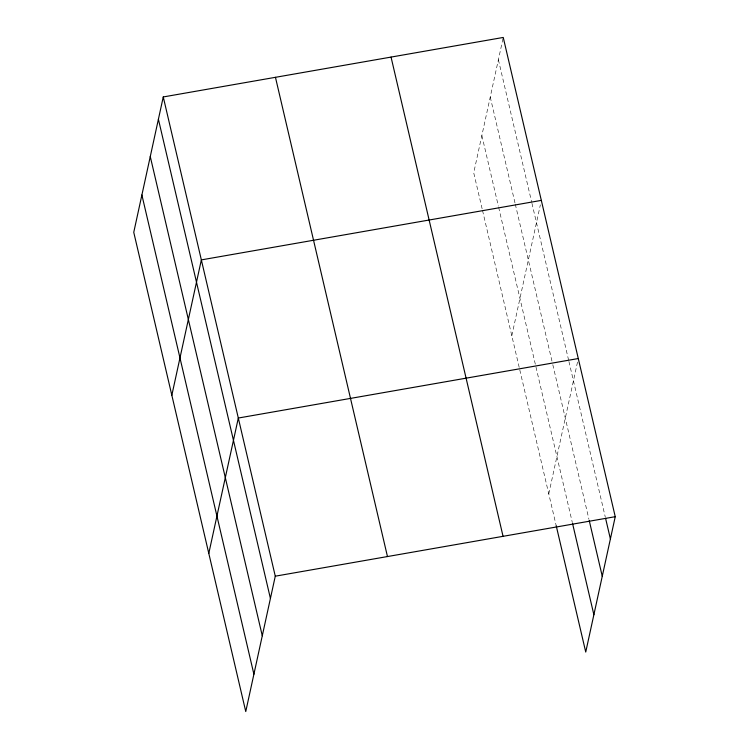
<?xml version="1.0" encoding="UTF-8"?>
<svg xmlns="http://www.w3.org/2000/svg" width="749" height="749" viewBox="0 0 749 749"><rect width="100%" height="100%" fill="white"/><g stroke="black" fill="none" stroke-linecap="round" stroke-linejoin="round"><path stroke-width="0.56" stroke-dasharray="3.75 2.81" d="M503 38.564L473.724 172.813L482.244 209.271M511.81 335.749L540.357 204.842M548.774 493.9L578.041 359.651M498.385 59.714L531.678 202.146M531.94 203.288L568.65 360.325M568.912 361.458L605.342 517.334M490.249 97.033L515.012 203.007M515.284 204.149L552.528 363.508M552.799 364.651L588.967 519.385M481.86 135.494L498.375 206.134M498.637 207.276L572.339 522.568M482.515 210.413L519.525 368.751M519.787 369.884L556.217 525.761"/><path stroke-width="1.12" d="M163.263 96.949L133.753 232.312L245.756 711.55L275.276 576.187L163.263 96.949L503.244 37.45L615.247 516.688L585.737 652.051L556.217 525.761M171.83 395.257L201.35 259.894L541.321 200.386M208.793 553.399L238.313 418.036L578.284 358.537M275.276 576.187L615.247 516.688M605.613 518.467L610.398 538.952M589.229 520.527L602.262 576.271M572.601 523.701L593.873 614.723M391.044 57.083L503.056 536.321M275.454 77.316L387.467 556.554M158.404 119.222L270.417 598.451M150.268 156.541L262.281 635.779M141.889 194.993L253.902 674.231"/></g></svg>
